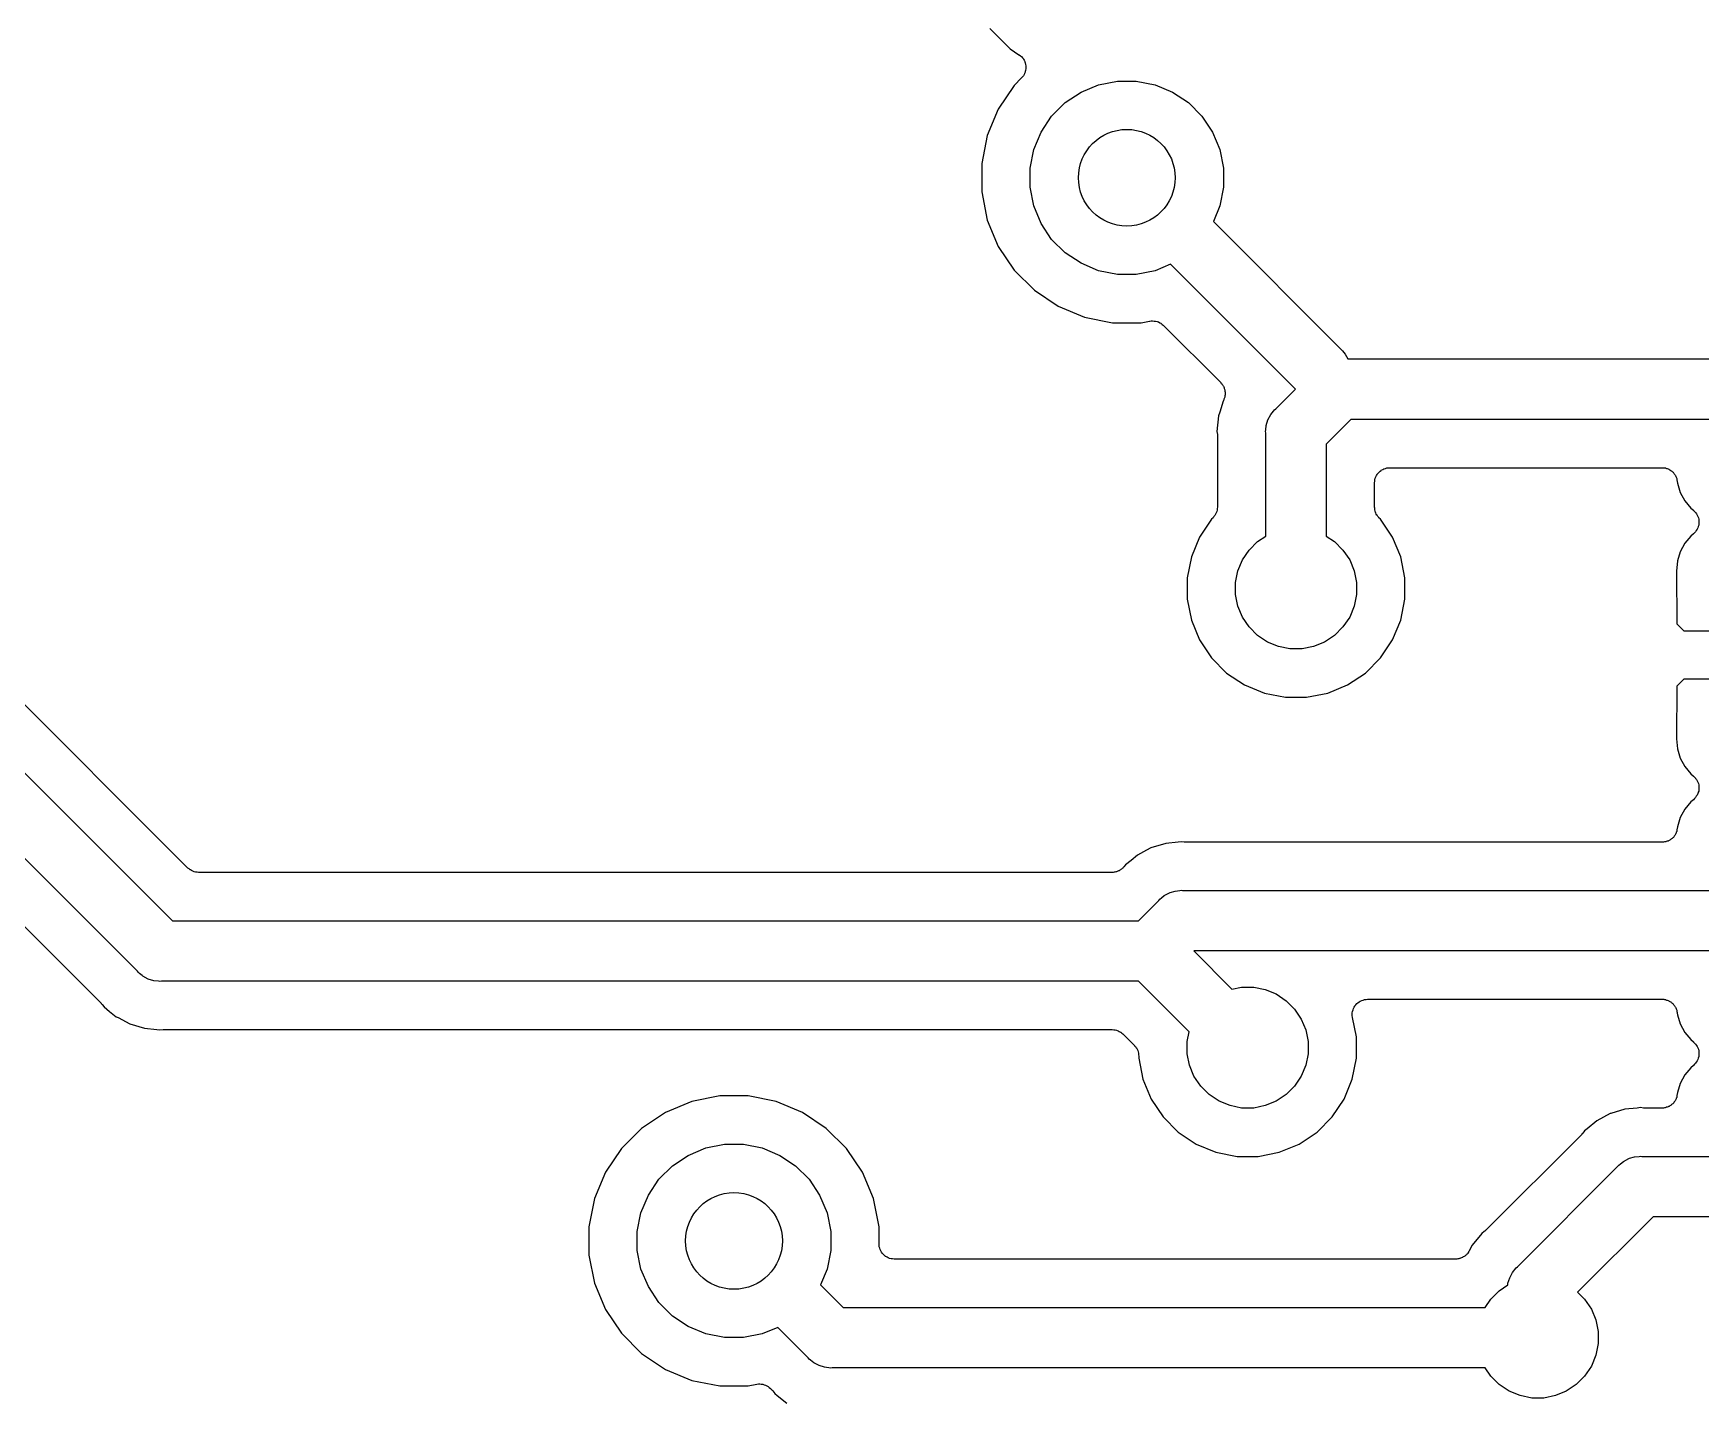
# Model space of a CAD drawing. Extents: x 113.2 to 188.8, y -123.8 to -78.2.
# Drawn here: x 168.58 to 175.47, y -111.86 to -106.2 of the extents above; entities that cross this region are included whole.
import ezdxf

# ---------------------------------------------------------------- set-up
doc = ezdxf.new("R2010")
doc.units = 0
doc.layers.add('BLACK', color=7, linetype='CONTINUOUS')

msp = doc.modelspace()

# ---------------------------------------------------------------- linework, layer by layer
at = {"layer": 'BLACK', "linetype": 'CONTINUOUS'}
for p, q in [((172.534, -106.182), (172.618, -106.266)), ((172.618, -106.266), (172.654, -106.291)), ((172.654, -106.291), (172.655, -106.291)), ((172.655, -106.291), (172.655, -106.291)), ((172.655, -106.291), (172.655, -106.291)), ((172.655, -106.291), (172.655, -106.291)), ((172.655, -106.291), (172.66, -106.295)), ((172.66, -106.295), (172.664, -106.299)), ((172.664, -106.299), (172.664, -106.299)), ((172.664, -106.299), (172.665, -106.299)), ((172.665, -106.299), (172.668, -106.304)), ((172.668, -106.304), (172.672, -106.308)), ((172.672, -106.308), (172.672, -106.309)), ((172.672, -106.309), (172.672, -106.309)), ((172.672, -106.309), (172.675, -106.314)), ((172.675, -106.314), (172.678, -106.319)), ((172.678, -106.319), (172.678, -106.319)), ((172.678, -106.319), (172.678, -106.32)), ((172.678, -106.32), (172.68, -106.325)), ((172.681, -106.356), (172.679, -106.361)), ((172.68, -106.325), (172.681, -106.331)), ((172.681, -106.331), (172.681, -106.331)), ((172.681, -106.331), (172.681, -106.331)), ((172.681, -106.331), (172.682, -106.337)), ((172.682, -106.349), (172.681, -106.355)), ((172.681, -106.355), (172.681, -106.356)), ((172.681, -106.356), (172.681, -106.356)), ((172.682, -106.337), (172.682, -106.343)), ((172.682, -106.343), (172.682, -106.343)), ((172.682, -106.343), (172.682, -106.344)), ((172.682, -106.344), (172.682, -106.349)), ((172.634, -106.418), (172.568, -106.516)), ((172.664, -106.387), (172.634, -106.418)), ((172.668, -106.383), (172.664, -106.387)), ((172.672, -106.378), (172.668, -106.383)), ((172.675, -106.373), (172.672, -106.378)), ((172.672, -106.378), (172.672, -106.378)), ((172.672, -106.378), (172.672, -106.378)), ((172.677, -106.368), (172.675, -106.373)), ((172.678, -106.367), (172.677, -106.368)), ((172.679, -106.361), (172.678, -106.367)), ((172.678, -106.367), (172.678, -106.367)), ((172.911, -106.446), (172.983, -106.415)), ((172.983, -106.415), (173.061, -106.4)), ((173.061, -106.4), (173.139, -106.4)), ((173.139, -106.4), (173.217, -106.415)), ((173.217, -106.415), (173.289, -106.446)), ((172.789, -106.545), (172.845, -106.489)), ((172.845, -106.489), (172.911, -106.446)), ((173.289, -106.446), (173.355, -106.489)), ((173.355, -106.489), (173.411, -106.545)), ((172.568, -106.516), (172.523, -106.625)), ((172.746, -106.611), (172.789, -106.545)), ((173.411, -106.545), (173.454, -106.611)), ((172.523, -106.625), (172.5, -106.741)), ((172.715, -106.683), (172.746, -106.611)), ((173.454, -106.611), (173.485, -106.683)), ((172.7, -106.761), (172.715, -106.683)), ((173.485, -106.683), (173.5, -106.761)), ((172.5, -106.741), (172.5, -106.859)), ((172.7, -106.839), (172.7, -106.761)), ((173.5, -106.761), (173.5, -106.839)), ((172.715, -106.917), (172.7, -106.839)), ((173.5, -106.839), (173.485, -106.917)), ((169.216, -109.657), (166.443, -106.884)), ((172.5, -106.859), (172.523, -106.975)), ((172.523, -106.975), (172.568, -107.084)), ((172.746, -106.989), (172.715, -106.917)), ((173.485, -106.917), (173.458, -106.981)), ((166.293, -107.016), (169.152, -109.875)), ((172.789, -107.055), (172.746, -106.989)), ((173.458, -106.981), (173.993, -107.516)), ((172.568, -107.084), (172.634, -107.182)), ((172.845, -107.111), (172.789, -107.055)), ((172.911, -107.154), (172.845, -107.111)), ((172.634, -107.182), (172.718, -107.266)), ((172.983, -107.185), (172.911, -107.154)), ((173.061, -107.2), (172.983, -107.185)), ((173.217, -107.185), (173.139, -107.2)), ((173.281, -107.158), (173.217, -107.185)), ((173.798, -107.675), (173.281, -107.158)), ((169.007, -110.084), (166.148, -107.225)), ((173.139, -107.2), (173.061, -107.2)), ((172.718, -107.266), (172.816, -107.332)), ((172.816, -107.332), (172.925, -107.377)), ((172.925, -107.377), (173.041, -107.4)), ((173.159, -107.4), (173.194, -107.393)), ((173.194, -107.393), (173.194, -107.393)), ((173.194, -107.393), (173.194, -107.393)), ((173.194, -107.393), (173.194, -107.393)), ((173.194, -107.393), (173.195, -107.393)), ((173.195, -107.393), (173.201, -107.392)), ((173.201, -107.392), (173.206, -107.392)), ((173.206, -107.392), (173.207, -107.392)), ((173.207, -107.392), (173.207, -107.392)), ((173.207, -107.392), (173.213, -107.393)), ((173.213, -107.393), (173.219, -107.393)), ((173.219, -107.393), (173.219, -107.393)), ((173.219, -107.393), (173.219, -107.393)), ((173.219, -107.393), (173.225, -107.395)), ((166.084, -107.443), (168.857, -110.216)), ((173.041, -107.4), (173.159, -107.4)), ((173.225, -107.395), (173.23, -107.397)), ((173.23, -107.397), (173.231, -107.397)), ((173.231, -107.397), (173.231, -107.397)), ((173.231, -107.397), (173.236, -107.4)), ((173.236, -107.4), (173.241, -107.402)), ((173.241, -107.402), (173.241, -107.403)), ((173.241, -107.403), (173.242, -107.403)), ((173.242, -107.403), (173.246, -107.407)), ((173.246, -107.407), (173.251, -107.41)), ((173.251, -107.41), (173.489, -107.648)), ((173.993, -107.516), (174.004, -107.53)), ((174.004, -107.53), (174.015, -107.55)), ((174.015, -107.55), (175.575, -107.55)), ((173.489, -107.648), (173.489, -107.649)), ((173.489, -107.649), (173.491, -107.651)), ((173.491, -107.651), (173.493, -107.653)), ((173.493, -107.653), (173.495, -107.656)), ((173.495, -107.656), (173.497, -107.659)), ((173.497, -107.659), (173.498, -107.661)), ((173.498, -107.661), (173.5, -107.663)), ((173.5, -107.663), (173.501, -107.666)), ((173.501, -107.666), (173.503, -107.669)), ((173.503, -107.669), (173.503, -107.672)), ((173.498, -107.725), (173.485, -107.77)), ((173.5, -107.722), (173.498, -107.725)), ((173.501, -107.72), (173.5, -107.722)), ((173.502, -107.717), (173.501, -107.72)), ((173.503, -107.714), (173.502, -107.717)), ((173.503, -107.672), (173.504, -107.675)), ((173.504, -107.711), (173.503, -107.714)), ((173.504, -107.675), (173.505, -107.678)), ((173.505, -107.708), (173.504, -107.711)), ((173.505, -107.678), (173.506, -107.681)), ((173.506, -107.706), (173.505, -107.708)), ((173.506, -107.681), (173.506, -107.684)), ((173.506, -107.684), (173.507, -107.687)), ((173.507, -107.699), (173.506, -107.702)), ((173.506, -107.702), (173.506, -107.706)), ((173.507, -107.687), (173.507, -107.69)), ((173.507, -107.69), (173.507, -107.693)), ((173.507, -107.693), (173.507, -107.696)), ((173.507, -107.696), (173.507, -107.699)), ((173.716, -107.757), (173.798, -107.675)), ((173.48, -107.786), (173.473, -107.85)), ((173.485, -107.77), (173.48, -107.785)), ((173.48, -107.785), (173.48, -107.785)), ((173.48, -107.785), (173.48, -107.786)), ((173.485, -107.77), (173.485, -107.77)), ((173.677, -107.825), (173.684, -107.802)), ((173.684, -107.802), (173.696, -107.78)), ((173.696, -107.78), (173.707, -107.766)), ((173.707, -107.766), (173.711, -107.761)), ((173.707, -107.766), (173.707, -107.766)), ((173.711, -107.761), (173.716, -107.757)), ((174.027, -107.8), (173.925, -107.902)), ((175.575, -107.8), (174.027, -107.8)), ((173.473, -107.85), (173.475, -107.863)), ((173.475, -107.863), (173.475, -107.864)), ((173.475, -107.864), (173.475, -107.866)), ((173.475, -107.866), (173.475, -107.869)), ((173.475, -107.869), (173.475, -108.163)), ((173.674, -107.85), (173.675, -107.843)), ((173.675, -107.856), (173.674, -107.85)), ((173.675, -107.843), (173.677, -107.825)), ((173.675, -108.283), (173.675, -107.856)), ((173.677, -107.825), (173.677, -107.825)), ((173.925, -107.902), (173.925, -108.283)), ((174.144, -108.018), (174.148, -108.014)), ((174.148, -108.014), (174.153, -108.011)), ((174.153, -108.01), (174.159, -108.008)), ((174.153, -108.011), (174.153, -108.01)), ((174.153, -108.01), (174.153, -108.01)), ((174.159, -108.008), (174.164, -108.005)), ((174.164, -108.005), (174.17, -108.003)), ((174.164, -108.005), (174.164, -108.005)), ((174.164, -108.005), (174.164, -108.005)), ((174.17, -108.003), (174.176, -108.001)), ((174.176, -108.001), (174.176, -108.001)), ((174.176, -108.001), (174.176, -108.001)), ((174.176, -108.001), (174.182, -108.001)), ((174.182, -108.001), (174.188, -108)), ((174.188, -108), (175.315, -108)), ((175.315, -108), (175.315, -108)), ((175.315, -108), (175.318, -108)), ((175.318, -108), (175.321, -108)), ((175.321, -108), (175.324, -108.001)), ((175.324, -108.001), (175.328, -108.001)), ((175.328, -108.001), (175.33, -108.002)), ((175.33, -108.002), (175.333, -108.003)), ((175.333, -108.003), (175.336, -108.004)), ((175.336, -108.004), (175.339, -108.005)), ((175.339, -108.005), (175.342, -108.006)), ((175.342, -108.006), (175.344, -108.008)), ((175.344, -108.008), (175.347, -108.009)), ((175.347, -108.009), (175.35, -108.011)), ((175.35, -108.011), (175.352, -108.013)), ((175.352, -108.013), (175.355, -108.014)), ((175.355, -108.014), (175.357, -108.017)), ((174.125, -108.062), (174.126, -108.056)), ((174.125, -108.063), (174.125, -108.062)), ((174.125, -108.062), (174.125, -108.062)), ((174.125, -108.062), (174.125, -108.062)), ((174.125, -108.062), (174.125, -108.062)), ((174.125, -108.163), (174.125, -108.063)), ((174.126, -108.05), (174.128, -108.044)), ((174.126, -108.056), (174.126, -108.05)), ((174.126, -108.05), (174.126, -108.05)), ((174.126, -108.05), (174.126, -108.05)), ((174.128, -108.044), (174.13, -108.038)), ((174.13, -108.038), (174.133, -108.033)), ((174.13, -108.038), (174.13, -108.038)), ((174.13, -108.038), (174.13, -108.038)), ((174.133, -108.033), (174.136, -108.028)), ((174.136, -108.027), (174.14, -108.023)), ((174.136, -108.028), (174.136, -108.027)), ((174.136, -108.028), (174.136, -108.028)), ((174.14, -108.023), (174.144, -108.018)), ((174.144, -108.018), (174.144, -108.018)), ((174.144, -108.018), (174.144, -108.018)), ((175.357, -108.017), (175.36, -108.019)), ((175.36, -108.019), (175.361, -108.021)), ((175.361, -108.021), (175.363, -108.023)), ((175.363, -108.023), (175.365, -108.026)), ((175.365, -108.026), (175.367, -108.028)), ((175.367, -108.028), (175.369, -108.031)), ((175.369, -108.031), (175.37, -108.033)), ((175.37, -108.033), (175.371, -108.036)), ((175.371, -108.036), (175.373, -108.039)), ((175.373, -108.039), (175.374, -108.042)), ((175.374, -108.042), (175.375, -108.045)), ((175.375, -108.045), (175.375, -108.048)), ((175.375, -108.048), (175.376, -108.051)), ((175.376, -108.051), (175.377, -108.054)), ((175.377, -108.054), (175.377, -108.057)), ((175.377, -108.057), (175.378, -108.064)), ((175.378, -108.064), (175.389, -108.102)), ((175.389, -108.102), (175.408, -108.137)), ((175.408, -108.137), (175.433, -108.167)), ((173.45, -108.213), (173.401, -108.287)), ((173.457, -108.207), (173.45, -108.213)), ((173.46, -108.202), (173.457, -108.207)), ((173.464, -108.198), (173.46, -108.202)), ((173.467, -108.192), (173.464, -108.198)), ((173.464, -108.198), (173.464, -108.198)), ((173.464, -108.198), (173.464, -108.198)), ((173.47, -108.187), (173.467, -108.192)), ((173.472, -108.181), (173.47, -108.187)), ((173.47, -108.187), (173.47, -108.187)), ((173.47, -108.187), (173.47, -108.187)), ((173.474, -108.176), (173.472, -108.181)), ((173.475, -108.163), (173.474, -108.169)), ((173.474, -108.169), (173.474, -108.175)), ((173.474, -108.175), (173.474, -108.175)), ((173.474, -108.175), (173.474, -108.176)), ((173.475, -108.163), (173.475, -108.163)), ((173.475, -108.163), (173.475, -108.163)), ((173.475, -108.163), (173.475, -108.163)), ((173.475, -108.163), (173.475, -108.163)), ((174.126, -108.168), (174.125, -108.163)), ((174.126, -108.174), (174.126, -108.168)), ((174.126, -108.175), (174.126, -108.174)), ((174.126, -108.174), (174.126, -108.174)), ((174.128, -108.18), (174.126, -108.175)), ((174.129, -108.186), (174.128, -108.18)), ((174.13, -108.186), (174.129, -108.186)), ((174.13, -108.187), (174.13, -108.186)), ((174.132, -108.192), (174.13, -108.187)), ((174.135, -108.197), (174.132, -108.192)), ((174.136, -108.197), (174.135, -108.197)), ((174.135, -108.197), (174.135, -108.197)), ((174.139, -108.202), (174.136, -108.197)), ((174.143, -108.206), (174.139, -108.202)), ((174.143, -108.207), (174.143, -108.206)), ((174.15, -108.213), (174.143, -108.207)), ((174.143, -108.207), (174.143, -108.207)), ((174.143, -108.207), (174.143, -108.207)), ((174.143, -108.207), (174.143, -108.207)), ((174.199, -108.287), (174.15, -108.213)), ((175.433, -108.167), (175.444, -108.176)), ((175.444, -108.176), (175.445, -108.177)), ((175.445, -108.177), (175.445, -108.177)), ((175.445, -108.177), (175.445, -108.177)), ((175.445, -108.177), (175.445, -108.177)), ((175.445, -108.177), (175.449, -108.181)), ((175.449, -108.181), (175.453, -108.185)), ((175.453, -108.185), (175.453, -108.186)), ((175.453, -108.186), (175.453, -108.186)), ((175.453, -108.186), (175.457, -108.191)), ((175.457, -108.191), (175.46, -108.196)), ((175.46, -108.196), (175.46, -108.196)), ((175.46, -108.196), (175.46, -108.196)), ((175.46, -108.196), (175.462, -108.202)), ((175.462, -108.202), (175.465, -108.207)), ((175.465, -108.207), (175.465, -108.207)), ((175.465, -108.207), (175.465, -108.207)), ((175.465, -108.207), (175.466, -108.213)), ((175.466, -108.213), (175.467, -108.219)), ((175.467, -108.219), (175.467, -108.219)), ((175.467, -108.219), (175.467, -108.219)), ((175.467, -108.219), (175.467, -108.225)), ((173.401, -108.287), (173.367, -108.369)), ((173.641, -108.306), (173.675, -108.283)), ((173.925, -108.283), (173.959, -108.306)), ((174.233, -108.369), (174.199, -108.287)), ((175.433, -108.283), (175.408, -108.313)), ((175.444, -108.274), (175.433, -108.283)), ((175.448, -108.269), (175.444, -108.274)), ((175.453, -108.265), (175.448, -108.269)), ((175.456, -108.26), (175.453, -108.265)), ((175.453, -108.265), (175.453, -108.265)), ((175.453, -108.265), (175.453, -108.265)), ((175.46, -108.255), (175.456, -108.26)), ((175.462, -108.249), (175.46, -108.255)), ((175.46, -108.255), (175.46, -108.255)), ((175.46, -108.255), (175.46, -108.255)), ((175.464, -108.244), (175.462, -108.249)), ((175.466, -108.238), (175.464, -108.243)), ((175.464, -108.243), (175.464, -108.244)), ((175.464, -108.244), (175.464, -108.244)), ((175.467, -108.232), (175.466, -108.238)), ((175.467, -108.225), (175.467, -108.231)), ((175.467, -108.231), (175.467, -108.232)), ((175.467, -108.232), (175.467, -108.232)), ((173.578, -108.382), (173.606, -108.341)), ((173.606, -108.341), (173.641, -108.306)), ((173.959, -108.306), (173.994, -108.341)), ((173.994, -108.341), (174.022, -108.382)), ((175.389, -108.348), (175.378, -108.386)), ((175.408, -108.313), (175.389, -108.348)), ((173.367, -108.369), (173.35, -108.456)), ((173.55, -108.475), (173.56, -108.427)), ((173.56, -108.427), (173.578, -108.382)), ((174.022, -108.382), (174.04, -108.427)), ((174.04, -108.427), (174.05, -108.475)), ((174.25, -108.456), (174.233, -108.369)), ((175.378, -108.386), (175.374, -108.428)), ((175.374, -108.428), (175.375, -108.646)), ((173.35, -108.456), (173.35, -108.544)), ((173.55, -108.525), (173.55, -108.475)), ((174.05, -108.475), (174.05, -108.525)), ((174.25, -108.544), (174.25, -108.456)), ((173.35, -108.544), (173.367, -108.631)), ((173.56, -108.573), (173.55, -108.525)), ((174.05, -108.525), (174.04, -108.573)), ((174.233, -108.631), (174.25, -108.544)), ((173.367, -108.631), (173.401, -108.713)), ((173.578, -108.618), (173.56, -108.573)), ((173.606, -108.659), (173.578, -108.618)), ((174.022, -108.618), (173.994, -108.659)), ((174.04, -108.573), (174.022, -108.618)), ((174.199, -108.713), (174.233, -108.631)), ((173.641, -108.694), (173.606, -108.659)), ((173.682, -108.722), (173.641, -108.694)), ((173.959, -108.694), (173.918, -108.722)), ((173.994, -108.659), (173.959, -108.694)), ((175.375, -108.646), (175.404, -108.675)), ((175.404, -108.675), (175.575, -108.675)), ((173.401, -108.713), (173.45, -108.787)), ((173.727, -108.74), (173.682, -108.722)), ((173.775, -108.75), (173.727, -108.74)), ((173.825, -108.75), (173.775, -108.75)), ((173.873, -108.74), (173.825, -108.75)), ((173.918, -108.722), (173.873, -108.74)), ((174.15, -108.787), (174.199, -108.713)), ((173.45, -108.787), (173.513, -108.85)), ((174.087, -108.85), (174.15, -108.787)), ((173.513, -108.85), (173.587, -108.899)), ((173.587, -108.899), (173.669, -108.933)), ((173.931, -108.933), (174.013, -108.899)), ((174.013, -108.899), (174.087, -108.85)), ((175.375, -108.904), (175.374, -109.122)), ((175.404, -108.875), (175.375, -108.904)), ((175.575, -108.875), (175.404, -108.875)), ((173.669, -108.933), (173.756, -108.95)), ((173.756, -108.95), (173.844, -108.95)), ((173.844, -108.95), (173.931, -108.933)), ((175.374, -109.122), (175.378, -109.164)), ((175.378, -109.164), (175.389, -109.202)), ((175.389, -109.202), (175.408, -109.237)), ((175.408, -109.237), (175.433, -109.267)), ((175.433, -109.267), (175.444, -109.276)), ((175.444, -109.276), (175.445, -109.277)), ((175.445, -109.277), (175.445, -109.277)), ((175.445, -109.277), (175.445, -109.277)), ((175.445, -109.277), (175.445, -109.277)), ((175.445, -109.277), (175.449, -109.281)), ((175.449, -109.281), (175.453, -109.285)), ((175.453, -109.285), (175.453, -109.286)), ((175.453, -109.286), (175.453, -109.286)), ((175.453, -109.286), (175.457, -109.291)), ((175.457, -109.291), (175.46, -109.296)), ((175.46, -109.296), (175.46, -109.296)), ((175.46, -109.296), (175.46, -109.296)), ((175.46, -109.296), (175.462, -109.302)), ((175.462, -109.302), (175.465, -109.307)), ((175.465, -109.307), (175.465, -109.307)), ((175.465, -109.307), (175.465, -109.307)), ((175.465, -109.307), (175.466, -109.313)), ((175.466, -109.313), (175.467, -109.319)), ((175.467, -109.319), (175.467, -109.319)), ((175.467, -109.319), (175.467, -109.319)), ((175.467, -109.319), (175.467, -109.325)), ((175.467, -109.325), (175.467, -109.331)), ((175.433, -109.383), (175.408, -109.413)), ((175.444, -109.374), (175.433, -109.383)), ((175.448, -109.369), (175.444, -109.374)), ((175.453, -109.365), (175.448, -109.369)), ((175.456, -109.36), (175.453, -109.365)), ((175.453, -109.365), (175.453, -109.365)), ((175.453, -109.365), (175.453, -109.365)), ((175.46, -109.355), (175.456, -109.36)), ((175.462, -109.349), (175.46, -109.355)), ((175.46, -109.355), (175.46, -109.355)), ((175.46, -109.355), (175.46, -109.355)), ((175.464, -109.344), (175.462, -109.349)), ((175.466, -109.338), (175.464, -109.343)), ((175.464, -109.343), (175.464, -109.344)), ((175.464, -109.344), (175.464, -109.344)), ((175.467, -109.332), (175.466, -109.338)), ((175.467, -109.331), (175.467, -109.332)), ((175.467, -109.332), (175.467, -109.332)), ((175.389, -109.448), (175.378, -109.486)), ((175.408, -109.413), (175.389, -109.448)), ((175.359, -109.532), (175.356, -109.534)), ((175.361, -109.53), (175.359, -109.532)), ((175.363, -109.528), (175.361, -109.53)), ((175.365, -109.525), (175.363, -109.528)), ((175.367, -109.522), (175.365, -109.525)), ((175.368, -109.52), (175.367, -109.522)), ((175.37, -109.517), (175.368, -109.52)), ((175.371, -109.514), (175.37, -109.517)), ((175.373, -109.512), (175.371, -109.514)), ((175.375, -109.506), (175.373, -109.509)), ((175.373, -109.509), (175.373, -109.512)), ((175.376, -109.5), (175.375, -109.503)), ((175.375, -109.503), (175.375, -109.506)), ((175.377, -109.494), (175.376, -109.497)), ((175.376, -109.497), (175.376, -109.5)), ((175.378, -109.486), (175.377, -109.493)), ((175.377, -109.493), (175.377, -109.494)), ((173.182, -109.583), (173.144, -109.603)), ((173.2, -109.573), (173.182, -109.583)), ((173.182, -109.583), (173.182, -109.583)), ((173.261, -109.555), (173.2, -109.573)), ((173.312, -109.55), (173.261, -109.555)), ((173.325, -109.548), (173.312, -109.55)), ((173.312, -109.55), (173.312, -109.55)), ((173.338, -109.55), (173.325, -109.548)), ((173.341, -109.55), (173.338, -109.55)), ((173.343, -109.55), (173.341, -109.55)), ((173.344, -109.55), (173.343, -109.55)), ((175.315, -109.55), (173.344, -109.55)), ((175.317, -109.55), (175.315, -109.55)), ((175.32, -109.55), (175.317, -109.55)), ((175.324, -109.549), (175.32, -109.55)), ((175.327, -109.549), (175.324, -109.549)), ((175.33, -109.548), (175.327, -109.549)), ((175.332, -109.547), (175.33, -109.548)), ((175.335, -109.546), (175.332, -109.547)), ((175.339, -109.545), (175.335, -109.546)), ((175.341, -109.544), (175.339, -109.545)), ((175.344, -109.543), (175.341, -109.544)), ((175.346, -109.541), (175.344, -109.543)), ((175.349, -109.539), (175.346, -109.541)), ((175.352, -109.538), (175.349, -109.539)), ((175.354, -109.536), (175.352, -109.538)), ((175.356, -109.534), (175.354, -109.536)), ((169.221, -109.66), (169.216, -109.657)), ((169.225, -109.664), (169.221, -109.66)), ((169.226, -109.664), (169.225, -109.664)), ((169.225, -109.664), (169.225, -109.664)), ((169.231, -109.667), (169.226, -109.664)), ((169.236, -109.67), (169.231, -109.667)), ((169.242, -109.672), (169.236, -109.67)), ((169.236, -109.67), (169.236, -109.67)), ((169.236, -109.67), (169.236, -109.67)), ((173.063, -109.67), (173.06, -109.671)), ((173.065, -109.669), (173.063, -109.67)), ((173.068, -109.668), (173.065, -109.669)), ((173.071, -109.666), (173.068, -109.668)), ((173.074, -109.664), (173.071, -109.666)), ((173.076, -109.663), (173.074, -109.664)), ((173.078, -109.661), (173.076, -109.663)), ((173.081, -109.659), (173.078, -109.661)), ((173.083, -109.657), (173.081, -109.659)), ((173.085, -109.655), (173.083, -109.657)), ((173.087, -109.653), (173.085, -109.655)), ((173.088, -109.652), (173.087, -109.653)), ((173.094, -109.644), (173.088, -109.652)), ((173.118, -109.625), (173.094, -109.644)), ((173.144, -109.603), (173.118, -109.625)), ((173.118, -109.625), (173.118, -109.625)), ((169.248, -109.674), (169.242, -109.672)), ((169.254, -109.674), (169.248, -109.674)), ((169.248, -109.674), (169.248, -109.674)), ((169.248, -109.674), (169.248, -109.674)), ((169.26, -109.675), (169.254, -109.674)), ((169.261, -109.675), (169.26, -109.675)), ((169.26, -109.675), (169.26, -109.675)), ((169.26, -109.675), (169.26, -109.675)), ((169.26, -109.675), (169.26, -109.675)), ((173.039, -109.675), (169.261, -109.675)), ((173.042, -109.675), (173.039, -109.675)), ((173.044, -109.675), (173.042, -109.675)), ((173.048, -109.674), (173.044, -109.675)), ((173.051, -109.674), (173.048, -109.674)), ((173.054, -109.673), (173.051, -109.674)), ((173.057, -109.672), (173.054, -109.673)), ((173.06, -109.671), (173.057, -109.672)), ((173.148, -109.875), (173.232, -109.791)), ((173.232, -109.791), (173.236, -109.786)), ((173.236, -109.786), (173.243, -109.78)), ((173.243, -109.78), (173.255, -109.771)), ((173.255, -109.771), (173.277, -109.759)), ((173.277, -109.759), (173.279, -109.758)), ((173.279, -109.758), (173.3, -109.752)), ((173.3, -109.752), (173.319, -109.75)), ((173.319, -109.75), (173.325, -109.749)), ((173.319, -109.75), (173.319, -109.75)), ((173.325, -109.749), (173.331, -109.75)), ((173.331, -109.75), (175.575, -109.75)), ((169.152, -109.875), (173.148, -109.875)), ((175.575, -110), (173.377, -110)), ((173.377, -110), (173.535, -110.158)), ((169.011, -110.089), (169.007, -110.084)), ((169.016, -110.093), (169.011, -110.089)), ((169.027, -110.102), (169.016, -110.093)), ((169.016, -110.093), (169.016, -110.093)), ((169.03, -110.104), (169.027, -110.102)), ((169.052, -110.116), (169.03, -110.104)), ((169.075, -110.123), (169.052, -110.116)), ((169.094, -110.125), (169.075, -110.123)), ((169.1, -110.126), (169.094, -110.125)), ((169.094, -110.125), (169.094, -110.125)), ((169.106, -110.125), (169.1, -110.126)), ((173.148, -110.125), (169.106, -110.125)), ((173.358, -110.335), (173.148, -110.125)), ((173.535, -110.158), (173.575, -110.15)), ((173.575, -110.15), (173.625, -110.15)), ((173.625, -110.15), (173.673, -110.16)), ((168.857, -110.216), (168.857, -110.217)), ((168.857, -110.217), (168.859, -110.219)), ((168.859, -110.219), (168.861, -110.221)), ((168.861, -110.221), (168.869, -110.231)), ((173.673, -110.16), (173.718, -110.178)), ((173.718, -110.178), (173.759, -110.206)), ((173.759, -110.206), (173.794, -110.241)), ((174.048, -110.223), (174.051, -110.218)), ((174.051, -110.218), (174.051, -110.218)), ((174.051, -110.218), (174.052, -110.218)), ((174.052, -110.218), (174.056, -110.214)), ((174.056, -110.214), (174.061, -110.211)), ((174.061, -110.21), (174.066, -110.208)), ((174.061, -110.211), (174.061, -110.21)), ((174.061, -110.21), (174.061, -110.21)), ((174.066, -110.208), (174.072, -110.205)), ((174.072, -110.205), (174.078, -110.203)), ((174.072, -110.205), (174.072, -110.205)), ((174.072, -110.205), (174.072, -110.205)), ((174.078, -110.203), (174.083, -110.201)), ((174.083, -110.201), (174.084, -110.201)), ((174.084, -110.201), (174.084, -110.201)), ((174.084, -110.201), (174.09, -110.201)), ((174.09, -110.201), (174.096, -110.2)), ((174.096, -110.2), (175.315, -110.2)), ((175.315, -110.2), (175.315, -110.2)), ((175.315, -110.2), (175.318, -110.2)), ((175.318, -110.2), (175.321, -110.2)), ((175.321, -110.2), (175.324, -110.201)), ((175.324, -110.201), (175.328, -110.201)), ((175.328, -110.201), (175.33, -110.202)), ((175.33, -110.202), (175.333, -110.203)), ((175.333, -110.203), (175.336, -110.204)), ((175.336, -110.204), (175.339, -110.205)), ((175.339, -110.205), (175.342, -110.206)), ((175.342, -110.206), (175.344, -110.208)), ((175.344, -110.208), (175.347, -110.209)), ((175.347, -110.209), (175.35, -110.211)), ((175.35, -110.211), (175.352, -110.213)), ((175.352, -110.213), (175.355, -110.214)), ((175.355, -110.214), (175.357, -110.217)), ((175.357, -110.217), (175.36, -110.219)), ((175.36, -110.219), (175.361, -110.221)), ((175.361, -110.221), (175.363, -110.223)), ((168.869, -110.231), (168.892, -110.25)), ((168.892, -110.25), (168.892, -110.25)), ((168.892, -110.25), (168.919, -110.272)), ((168.919, -110.272), (168.927, -110.276)), ((168.927, -110.276), (168.927, -110.276)), ((168.927, -110.276), (168.975, -110.302)), ((173.794, -110.241), (173.822, -110.282)), ((173.822, -110.282), (173.84, -110.327)), ((174.033, -110.256), (174.034, -110.25)), ((174.033, -110.262), (174.033, -110.256)), ((174.033, -110.268), (174.033, -110.262)), ((174.033, -110.262), (174.033, -110.262)), ((174.033, -110.262), (174.033, -110.262)), ((174.034, -110.274), (174.033, -110.268)), ((174.034, -110.25), (174.036, -110.244)), ((174.034, -110.25), (174.034, -110.25)), ((174.034, -110.25), (174.034, -110.25)), ((174.034, -110.275), (174.034, -110.274)), ((174.05, -110.356), (174.034, -110.275)), ((174.034, -110.275), (174.034, -110.275)), ((174.034, -110.275), (174.034, -110.275)), ((174.034, -110.275), (174.034, -110.275)), ((174.036, -110.244), (174.038, -110.238)), ((174.038, -110.238), (174.041, -110.233)), ((174.038, -110.238), (174.038, -110.238)), ((174.038, -110.238), (174.038, -110.238)), ((174.041, -110.233), (174.044, -110.228)), ((174.044, -110.227), (174.048, -110.223)), ((174.044, -110.228), (174.044, -110.227)), ((174.044, -110.228), (174.044, -110.228)), ((175.363, -110.223), (175.365, -110.226)), ((175.365, -110.226), (175.367, -110.228)), ((175.367, -110.228), (175.369, -110.231)), ((175.369, -110.231), (175.37, -110.233)), ((175.37, -110.233), (175.371, -110.236)), ((175.371, -110.236), (175.373, -110.239)), ((175.373, -110.239), (175.374, -110.242)), ((175.374, -110.242), (175.375, -110.245)), ((175.375, -110.245), (175.375, -110.248)), ((175.375, -110.248), (175.376, -110.251)), ((175.376, -110.251), (175.377, -110.254)), ((175.377, -110.254), (175.377, -110.257)), ((175.377, -110.257), (175.378, -110.264)), ((175.378, -110.264), (175.389, -110.302)), ((168.975, -110.302), (169.036, -110.32)), ((169.036, -110.32), (169.087, -110.325)), ((169.087, -110.325), (169.087, -110.325)), ((169.087, -110.325), (169.1, -110.327)), ((169.1, -110.327), (169.113, -110.325)), ((169.113, -110.325), (169.114, -110.325)), ((169.114, -110.325), (169.116, -110.325)), ((169.116, -110.325), (169.119, -110.325)), ((169.119, -110.325), (173.039, -110.325)), ((173.039, -110.325), (173.04, -110.325)), ((173.04, -110.325), (173.04, -110.325)), ((173.04, -110.325), (173.04, -110.325)), ((173.04, -110.325), (173.04, -110.325)), ((173.04, -110.325), (173.046, -110.326)), ((173.046, -110.326), (173.052, -110.326)), ((173.052, -110.326), (173.052, -110.326)), ((173.052, -110.326), (173.052, -110.326)), ((173.052, -110.326), (173.058, -110.328)), ((173.058, -110.328), (173.064, -110.33)), ((173.064, -110.33), (173.064, -110.33)), ((173.064, -110.33), (173.064, -110.33)), ((173.064, -110.33), (173.069, -110.333)), ((173.069, -110.333), (173.074, -110.336)), ((173.074, -110.336), (173.075, -110.336)), ((173.075, -110.336), (173.075, -110.336)), ((173.075, -110.336), (173.079, -110.34)), ((173.079, -110.34), (173.084, -110.343)), ((173.084, -110.343), (173.132, -110.391)), ((173.35, -110.375), (173.358, -110.335)), ((173.84, -110.327), (173.85, -110.375)), ((174.05, -110.444), (174.05, -110.356)), ((175.389, -110.302), (175.408, -110.337)), ((175.408, -110.337), (175.433, -110.367)), ((173.132, -110.391), (173.132, -110.391)), ((173.132, -110.391), (173.132, -110.391)), ((173.132, -110.391), (173.132, -110.391)), ((173.132, -110.391), (173.132, -110.392)), ((173.132, -110.392), (173.136, -110.396)), ((173.136, -110.396), (173.139, -110.401)), ((173.139, -110.401), (173.14, -110.401)), ((173.14, -110.401), (173.14, -110.401)), ((173.14, -110.401), (173.143, -110.407)), ((173.143, -110.407), (173.145, -110.412)), ((173.145, -110.412), (173.145, -110.412)), ((173.145, -110.412), (173.146, -110.412)), ((173.146, -110.412), (173.147, -110.418)), ((173.147, -110.418), (173.149, -110.423)), ((173.149, -110.423), (173.149, -110.424)), ((173.149, -110.424), (173.149, -110.424)), ((173.149, -110.424), (173.149, -110.43)), ((173.35, -110.425), (173.35, -110.375)), ((173.36, -110.473), (173.35, -110.425)), ((173.85, -110.425), (173.84, -110.473)), ((173.85, -110.375), (173.85, -110.425)), ((175.433, -110.367), (175.444, -110.376)), ((175.444, -110.376), (175.445, -110.377)), ((175.445, -110.377), (175.445, -110.377)), ((175.445, -110.377), (175.445, -110.377)), ((175.445, -110.377), (175.445, -110.377)), ((175.445, -110.377), (175.449, -110.381)), ((175.449, -110.381), (175.453, -110.385)), ((175.453, -110.385), (175.453, -110.386)), ((175.453, -110.386), (175.453, -110.386)), ((175.453, -110.386), (175.457, -110.391)), ((175.457, -110.391), (175.46, -110.396)), ((175.46, -110.396), (175.46, -110.396)), ((175.46, -110.396), (175.46, -110.396)), ((175.46, -110.396), (175.462, -110.401)), ((175.462, -110.401), (175.465, -110.407)), ((175.465, -110.407), (175.465, -110.407)), ((175.465, -110.407), (175.465, -110.407)), ((175.465, -110.407), (175.466, -110.413)), ((175.466, -110.413), (175.467, -110.419)), ((175.467, -110.419), (175.467, -110.419)), ((175.467, -110.419), (175.467, -110.419)), ((175.467, -110.419), (175.467, -110.425)), ((175.467, -110.425), (175.467, -110.431)), ((173.149, -110.43), (173.15, -110.436)), ((173.15, -110.436), (173.15, -110.444)), ((173.15, -110.444), (173.167, -110.531)), ((173.378, -110.518), (173.36, -110.473)), ((173.84, -110.473), (173.822, -110.518)), ((174.033, -110.531), (174.05, -110.444)), ((175.433, -110.483), (175.408, -110.513)), ((175.444, -110.474), (175.433, -110.483)), ((175.448, -110.469), (175.444, -110.474)), ((175.453, -110.465), (175.448, -110.469)), ((175.456, -110.46), (175.453, -110.465)), ((175.453, -110.465), (175.453, -110.465)), ((175.453, -110.465), (175.453, -110.465)), ((175.46, -110.455), (175.456, -110.46)), ((175.462, -110.449), (175.46, -110.455)), ((175.46, -110.455), (175.46, -110.455)), ((175.46, -110.455), (175.46, -110.455)), ((175.464, -110.444), (175.462, -110.449)), ((175.466, -110.437), (175.464, -110.443)), ((175.464, -110.443), (175.464, -110.444)), ((175.464, -110.444), (175.464, -110.444)), ((175.467, -110.432), (175.466, -110.437)), ((175.467, -110.431), (175.467, -110.432)), ((175.467, -110.432), (175.467, -110.432)), ((173.167, -110.531), (173.201, -110.613)), ((173.406, -110.559), (173.378, -110.518)), ((173.441, -110.594), (173.406, -110.559)), ((173.794, -110.559), (173.759, -110.594)), ((173.822, -110.518), (173.794, -110.559)), ((173.999, -110.613), (174.033, -110.531)), ((175.389, -110.548), (175.378, -110.586)), ((175.408, -110.513), (175.389, -110.548)), ((171.3, -110.623), (171.191, -110.668)), ((171.416, -110.6), (171.3, -110.623)), ((171.534, -110.6), (171.416, -110.6)), ((171.65, -110.623), (171.534, -110.6)), ((171.759, -110.668), (171.65, -110.623)), ((173.201, -110.613), (173.25, -110.687)), ((173.482, -110.622), (173.441, -110.594)), ((173.527, -110.64), (173.482, -110.622)), ((173.718, -110.622), (173.673, -110.64)), ((173.759, -110.594), (173.718, -110.622)), ((173.95, -110.687), (173.999, -110.613)), ((175.356, -110.634), (175.354, -110.636)), ((175.359, -110.632), (175.356, -110.634)), ((175.361, -110.63), (175.359, -110.632)), ((175.363, -110.628), (175.361, -110.63)), ((175.365, -110.625), (175.363, -110.628)), ((175.367, -110.622), (175.365, -110.625)), ((175.368, -110.62), (175.367, -110.622)), ((175.37, -110.617), (175.368, -110.62)), ((175.371, -110.614), (175.37, -110.617)), ((175.373, -110.612), (175.371, -110.614)), ((175.375, -110.606), (175.373, -110.609)), ((175.373, -110.609), (175.373, -110.612)), ((175.376, -110.6), (175.375, -110.603)), ((175.375, -110.603), (175.375, -110.606)), ((175.377, -110.594), (175.376, -110.597)), ((175.376, -110.597), (175.376, -110.6)), ((175.378, -110.586), (175.377, -110.593)), ((175.377, -110.593), (175.377, -110.594)), ((171.191, -110.668), (171.093, -110.734)), ((171.857, -110.734), (171.759, -110.668)), ((173.25, -110.687), (173.313, -110.75)), ((173.575, -110.65), (173.527, -110.64)), ((173.625, -110.65), (173.575, -110.65)), ((173.673, -110.64), (173.625, -110.65)), ((173.887, -110.75), (173.95, -110.687)), ((175.044, -110.703), (175.004, -110.736)), ((175.1, -110.673), (175.044, -110.703)), ((175.103, -110.672), (175.1, -110.673)), ((175.161, -110.655), (175.103, -110.672)), ((175.212, -110.65), (175.161, -110.655)), ((175.225, -110.648), (175.212, -110.65)), ((175.212, -110.65), (175.212, -110.65)), ((175.238, -110.65), (175.225, -110.648)), ((175.241, -110.65), (175.238, -110.65)), ((175.243, -110.65), (175.241, -110.65)), ((175.244, -110.65), (175.243, -110.65)), ((175.315, -110.65), (175.244, -110.65)), ((175.317, -110.65), (175.315, -110.65)), ((175.32, -110.65), (175.317, -110.65)), ((175.324, -110.649), (175.32, -110.65)), ((175.327, -110.649), (175.324, -110.649)), ((175.33, -110.648), (175.327, -110.649)), ((175.332, -110.647), (175.33, -110.648)), ((175.335, -110.646), (175.332, -110.647)), ((175.339, -110.645), (175.335, -110.646)), ((175.341, -110.644), (175.339, -110.645)), ((175.344, -110.643), (175.341, -110.644)), ((175.346, -110.641), (175.344, -110.643)), ((175.349, -110.639), (175.346, -110.641)), ((175.352, -110.638), (175.349, -110.639)), ((175.354, -110.636), (175.352, -110.638)), ((171.093, -110.734), (171.009, -110.818)), ((171.941, -110.818), (171.857, -110.734)), ((173.313, -110.75), (173.387, -110.799)), ((173.813, -110.799), (173.887, -110.75)), ((174.982, -110.759), (174.584, -111.157)), ((174.983, -110.757), (174.982, -110.759)), ((174.985, -110.755), (174.983, -110.757)), ((174.986, -110.754), (174.985, -110.755)), ((174.994, -110.744), (174.986, -110.754)), ((175.004, -110.736), (174.994, -110.744)), ((175.004, -110.736), (175.004, -110.736)), ((171.009, -110.818), (170.943, -110.916)), ((171.286, -110.846), (171.358, -110.815)), ((171.358, -110.815), (171.436, -110.8)), ((171.436, -110.8), (171.514, -110.8)), ((171.514, -110.8), (171.592, -110.815)), ((171.592, -110.815), (171.664, -110.846)), ((172.007, -110.916), (171.941, -110.818)), ((173.387, -110.799), (173.469, -110.833)), ((173.469, -110.833), (173.556, -110.85)), ((173.644, -110.85), (173.731, -110.833)), ((173.731, -110.833), (173.813, -110.799)), ((171.164, -110.945), (171.22, -110.889)), ((171.22, -110.889), (171.286, -110.846)), ((171.664, -110.846), (171.73, -110.889)), ((171.73, -110.889), (171.786, -110.945)), ((173.556, -110.85), (173.644, -110.85)), ((174.716, -111.307), (175.132, -110.891)), ((175.132, -110.891), (175.136, -110.886)), ((175.136, -110.886), (175.143, -110.881)), ((175.143, -110.881), (175.155, -110.871)), ((175.155, -110.871), (175.177, -110.859)), ((175.177, -110.859), (175.179, -110.858)), ((175.179, -110.858), (175.2, -110.852)), ((175.2, -110.852), (175.219, -110.85)), ((175.219, -110.85), (175.225, -110.849)), ((175.219, -110.85), (175.219, -110.85)), ((175.225, -110.849), (175.231, -110.85)), ((175.231, -110.85), (175.575, -110.85)), ((170.943, -110.916), (170.898, -111.025)), ((171.121, -111.011), (171.164, -110.945)), ((171.786, -110.945), (171.829, -111.011)), ((172.052, -111.025), (172.007, -110.916)), ((170.898, -111.025), (170.875, -111.141)), ((171.09, -111.083), (171.121, -111.011)), ((171.829, -111.011), (171.86, -111.083)), ((172.075, -111.141), (172.052, -111.025)), ((171.075, -111.161), (171.09, -111.083)), ((171.86, -111.083), (171.875, -111.161)), ((175.277, -111.1), (174.965, -111.412)), ((175.575, -111.1), (175.277, -111.1)), ((170.875, -111.141), (170.875, -111.259)), ((171.075, -111.239), (171.075, -111.161)), ((171.875, -111.161), (171.875, -111.239)), ((172.075, -111.212), (172.075, -111.141)), ((174.556, -111.185), (174.528, -111.219)), ((174.569, -111.169), (174.556, -111.185)), ((174.579, -111.161), (174.569, -111.169)), ((174.581, -111.159), (174.579, -111.161)), ((174.583, -111.157), (174.581, -111.159)), ((174.584, -111.157), (174.583, -111.157)), ((171.09, -111.317), (171.075, -111.239)), ((171.875, -111.239), (171.86, -111.317)), ((172.076, -111.218), (172.075, -111.212)), ((172.076, -111.224), (172.076, -111.218)), ((172.078, -111.23), (172.076, -111.224)), ((172.076, -111.224), (172.076, -111.224)), ((172.076, -111.224), (172.076, -111.224)), ((172.08, -111.236), (172.078, -111.23)), ((172.082, -111.241), (172.08, -111.236)), ((172.08, -111.236), (172.08, -111.236)), ((172.08, -111.236), (172.08, -111.236)), ((172.085, -111.247), (172.082, -111.241)), ((172.089, -111.252), (172.085, -111.247)), ((172.085, -111.247), (172.085, -111.247)), ((172.085, -111.247), (172.085, -111.247)), ((172.093, -111.256), (172.089, -111.252)), ((172.098, -111.26), (172.093, -111.256)), ((172.093, -111.256), (172.093, -111.256)), ((172.093, -111.256), (172.093, -111.256)), ((174.507, -111.255), (174.505, -111.257)), ((174.509, -111.253), (174.507, -111.255)), ((174.511, -111.25), (174.509, -111.253)), ((174.513, -111.247), (174.511, -111.25)), ((174.514, -111.245), (174.513, -111.247)), ((174.516, -111.243), (174.514, -111.245)), ((174.528, -111.219), (174.516, -111.242)), ((174.516, -111.242), (174.516, -111.243)), ((170.875, -111.259), (170.898, -111.375)), ((171.121, -111.389), (171.09, -111.317)), ((171.86, -111.317), (171.833, -111.381)), ((172.102, -111.264), (172.098, -111.26)), ((172.103, -111.264), (172.102, -111.264)), ((172.108, -111.267), (172.103, -111.264)), ((172.103, -111.264), (172.103, -111.264)), ((172.113, -111.27), (172.108, -111.267)), ((172.119, -111.272), (172.113, -111.27)), ((172.113, -111.27), (172.113, -111.27)), ((172.113, -111.27), (172.113, -111.27)), ((172.125, -111.274), (172.119, -111.272)), ((172.131, -111.274), (172.125, -111.274)), ((172.125, -111.274), (172.125, -111.274)), ((172.125, -111.274), (172.125, -111.274)), ((172.137, -111.275), (172.131, -111.274)), ((172.138, -111.275), (172.137, -111.275)), ((172.137, -111.275), (172.137, -111.275)), ((172.137, -111.275), (172.137, -111.275)), ((172.137, -111.275), (172.137, -111.275)), ((174.461, -111.275), (172.138, -111.275)), ((174.463, -111.275), (174.461, -111.275)), ((174.466, -111.275), (174.463, -111.275)), ((174.469, -111.274), (174.466, -111.275)), ((174.473, -111.274), (174.469, -111.274)), ((174.476, -111.273), (174.473, -111.274)), ((174.478, -111.272), (174.476, -111.273)), ((174.481, -111.271), (174.478, -111.272)), ((174.485, -111.27), (174.481, -111.271)), ((174.487, -111.269), (174.485, -111.27)), ((174.49, -111.268), (174.487, -111.269)), ((174.492, -111.266), (174.49, -111.268)), ((174.495, -111.264), (174.492, -111.266)), ((174.498, -111.263), (174.495, -111.264)), ((174.5, -111.261), (174.498, -111.263)), ((174.502, -111.259), (174.5, -111.261)), ((174.505, -111.257), (174.502, -111.259)), ((174.696, -111.33), (174.711, -111.311)), ((174.711, -111.311), (174.716, -111.307)), ((170.898, -111.375), (170.943, -111.484)), ((171.164, -111.455), (171.121, -111.389)), ((171.833, -111.381), (171.927, -111.475)), ((174.641, -111.406), (174.676, -111.382)), ((174.676, -111.382), (174.677, -111.375)), ((174.677, -111.375), (174.684, -111.352)), ((174.684, -111.352), (174.696, -111.33)), ((171.22, -111.511), (171.164, -111.455)), ((174.583, -111.475), (174.606, -111.441)), ((174.606, -111.441), (174.641, -111.406)), ((174.965, -111.412), (174.994, -111.441)), ((174.994, -111.441), (175.022, -111.482)), ((170.943, -111.484), (171.009, -111.582)), ((171.286, -111.554), (171.22, -111.511)), ((171.927, -111.475), (174.583, -111.475)), ((175.022, -111.482), (175.04, -111.527)), ((175.04, -111.527), (175.05, -111.575)), ((171.009, -111.582), (171.093, -111.666)), ((171.358, -111.585), (171.286, -111.554)), ((171.436, -111.6), (171.358, -111.585)), ((171.514, -111.6), (171.436, -111.6)), ((171.592, -111.585), (171.514, -111.6)), ((171.656, -111.558), (171.592, -111.585)), ((171.782, -111.684), (171.656, -111.558)), ((175.05, -111.575), (175.05, -111.625)), ((171.093, -111.666), (171.191, -111.732)), ((175.05, -111.625), (175.04, -111.673)), ((171.191, -111.732), (171.3, -111.777)), ((171.786, -111.689), (171.782, -111.684)), ((171.791, -111.693), (171.786, -111.689)), ((171.805, -111.704), (171.791, -111.693)), ((171.791, -111.693), (171.791, -111.693)), ((171.827, -111.716), (171.805, -111.704)), ((171.85, -111.723), (171.827, -111.716)), ((171.875, -111.726), (171.85, -111.723)), ((171.881, -111.725), (171.875, -111.726)), ((174.583, -111.725), (171.881, -111.725)), ((174.606, -111.759), (174.583, -111.725)), ((175.022, -111.718), (174.994, -111.759)), ((175.04, -111.673), (175.022, -111.718)), ((171.3, -111.777), (171.416, -111.8)), ((171.416, -111.8), (171.534, -111.8)), ((171.534, -111.8), (171.569, -111.793)), ((171.569, -111.793), (171.569, -111.793)), ((171.569, -111.793), (171.569, -111.793)), ((171.569, -111.793), (171.569, -111.793)), ((171.569, -111.793), (171.57, -111.793)), ((171.57, -111.793), (171.576, -111.792)), ((171.576, -111.792), (171.581, -111.792)), ((171.581, -111.792), (171.582, -111.792)), ((171.582, -111.792), (171.582, -111.792)), ((171.582, -111.792), (171.588, -111.793)), ((171.588, -111.793), (171.594, -111.793)), ((171.594, -111.793), (171.594, -111.793)), ((171.594, -111.793), (171.594, -111.793)), ((171.594, -111.793), (171.6, -111.795)), ((171.6, -111.795), (171.605, -111.797)), ((171.605, -111.797), (171.606, -111.797)), ((171.606, -111.797), (171.606, -111.797)), ((171.606, -111.797), (171.611, -111.8)), ((171.611, -111.8), (171.616, -111.802)), ((171.616, -111.802), (171.616, -111.803)), ((171.616, -111.803), (171.617, -111.803)), ((171.617, -111.803), (171.621, -111.807)), ((171.621, -111.807), (171.626, -111.81)), ((174.641, -111.794), (174.606, -111.759)), ((174.682, -111.822), (174.641, -111.794)), ((174.959, -111.794), (174.918, -111.822)), ((174.994, -111.759), (174.959, -111.794)), ((171.626, -111.81), (171.632, -111.816)), ((171.632, -111.816), (171.632, -111.817)), ((171.632, -111.817), (171.634, -111.819)), ((171.634, -111.819), (171.636, -111.821)), ((171.636, -111.821), (171.644, -111.831)), ((171.644, -111.831), (171.654, -111.839)), ((171.654, -111.839), (171.654, -111.839)), ((171.654, -111.839), (171.694, -111.872)), ((174.727, -111.84), (174.682, -111.822)), ((174.775, -111.85), (174.727, -111.84)), ((174.825, -111.85), (174.775, -111.85)), ((174.873, -111.84), (174.825, -111.85)), ((174.918, -111.822), (174.873, -111.84))]:
    msp.add_line(p, q, dxfattribs=at)
at = {"layer": 'BLACK'}
for centre in [(173.1, -106.8), (171.475, -111.2)]:
    msp.add_circle(centre, 0.2, dxfattribs=at)

doc.saveas('drawing.dxf')
